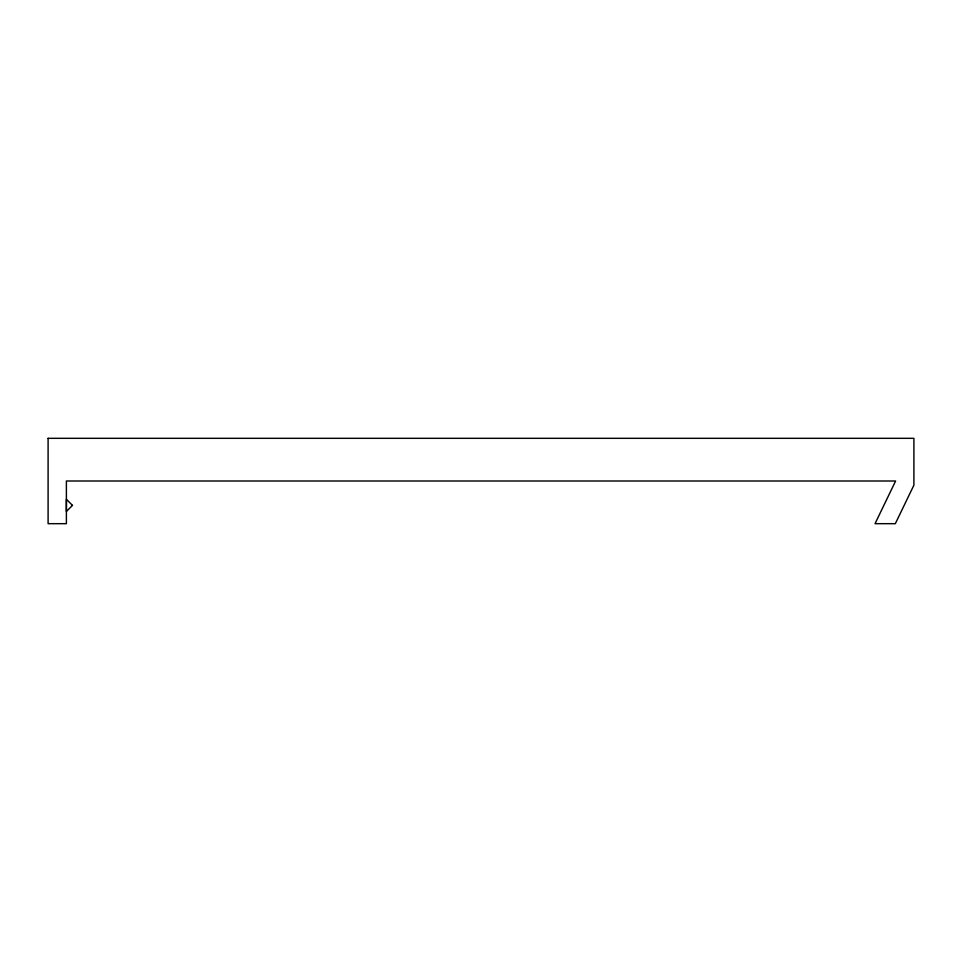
<?xml version="1.0" encoding="UTF-8"?>
<svg xmlns="http://www.w3.org/2000/svg" width="962" height="962" viewBox="0 0 962 962"><rect width="100%" height="100%" fill="white"/><g stroke="black" fill="none" stroke-linecap="round" stroke-linejoin="round"><path stroke-width="1.44" d="M48.1 438.323L48.1 523.677L66.39 523.677L66.39 481L895.61 481L875.035 523.677L895.333 523.677L913.9 485.185L913.9 438.323L48.1 438.323M72.487 505.387L66.39 511.483L66.39 499.29L72.487 505.387"/></g></svg>
